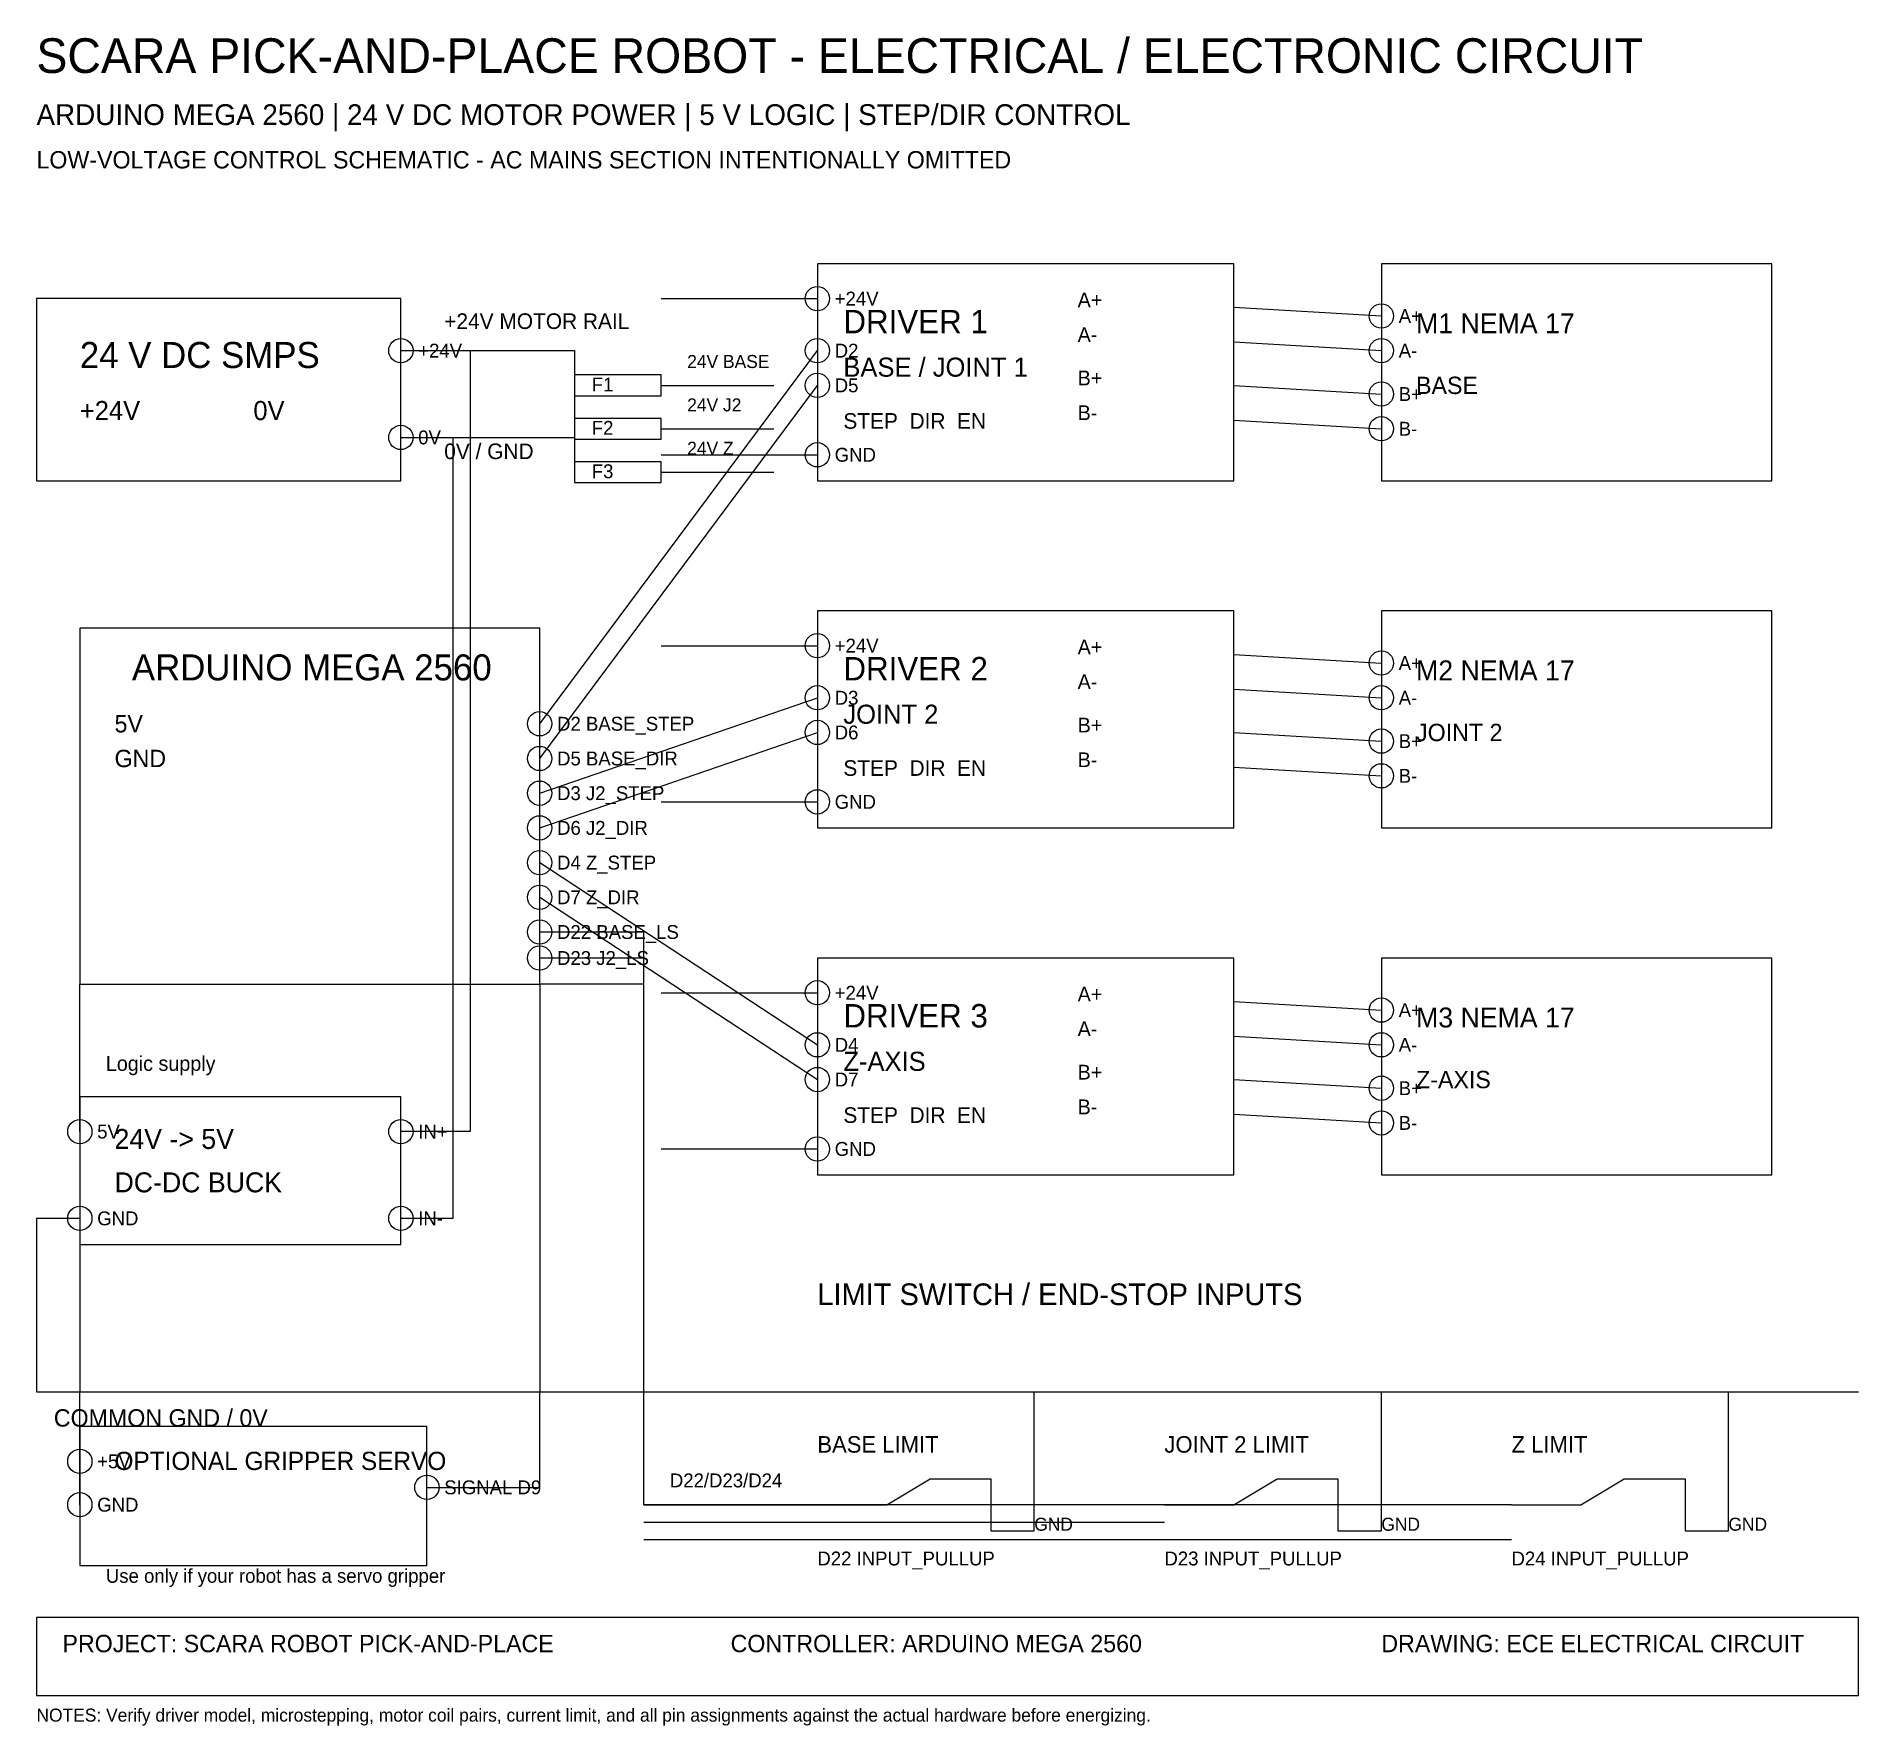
# Model space of a CAD drawing. Extents: x 20 to 230, y 2 to 196.
import ezdxf

# ---------------------------------------------------------------- set-up
doc = ezdxf.new("R2010")
doc.units = 0

msp = doc.modelspace()

# ---------------------------------------------------------------- linework, layer by layer
at = {"layer": 'COMP'}
for p, q in [((158, 170), (110, 170)), ((110, 170), (110, 145)), ((158, 145), (158, 170)), ((220, 170), (175, 170)), ((175, 170), (175, 145)), ((220, 145), (220, 170)), ((62, 166), (20, 166)), ((20, 166), (20, 145)), ((62, 145), (62, 166)), ((92, 157.2), (82, 157.2)), ((82, 157.2), (82, 154.8)), ((92, 154.8), (92, 157.2)), ((82, 154.8), (92, 154.8)), ((92, 152.2), (82, 152.2)), ((82, 152.2), (82, 149.8)), ((92, 149.8), (92, 152.2)), ((82, 149.8), (92, 149.8)), ((92, 147.2), (82, 147.2)), ((82, 147.2), (82, 144.8)), ((92, 144.8), (92, 147.2)), ((20, 145), (62, 145)), ((110, 145), (158, 145)), ((175, 145), (220, 145)), ((82, 144.8), (92, 144.8)), ((158, 130), (110, 130)), ((110, 130), (110, 105)), ((158, 105), (158, 130)), ((220, 130), (175, 130)), ((175, 130), (175, 105)), ((220, 105), (220, 130)), ((78, 128), (25, 128)), ((25, 128), (25, 87)), ((78, 87), (78, 128)), ((110, 105), (158, 105)), ((175, 105), (220, 105)), ((158, 90), (110, 90)), ((110, 90), (110, 65)), ((158, 65), (158, 90)), ((220, 90), (175, 90)), ((175, 90), (175, 65)), ((220, 65), (220, 90)), ((25, 87), (78, 87)), ((62, 74), (25, 74)), ((25, 74), (25, 57)), ((62, 57), (62, 74)), ((110, 65), (158, 65)), ((175, 65), (220, 65)), ((25, 57), (62, 57)), ((65, 36), (25, 36)), ((25, 36), (25, 20)), ((65, 20), (65, 36)), ((25, 20), (65, 20))]:
    msp.add_line(p, q, dxfattribs=at)
at = {"layer": 'DIR'}
for p, q in [((78, 113), (110, 156)), ((78, 105), (110, 116)), ((78, 97), (110, 76))]:
    msp.add_line(p, q, dxfattribs=at)
at = {"layer": 'GROUND'}
for p, q in [((20, 40), (230, 40)), ((135, 24), (135, 40)), ((175, 24), (175, 40)), ((215, 24), (215, 40))]:
    msp.add_line(p, q, dxfattribs=at)
at = {"layer": 'MOTOR'}
for p, q in [((158, 165), (175, 164)), ((158, 161), (175, 160)), ((158, 156), (175, 155)), ((158, 152), (175, 151)), ((158, 125), (175, 124)), ((158, 121), (175, 120)), ((158, 116), (175, 115)), ((158, 112), (175, 111)), ((158, 85), (175, 84)), ((158, 81), (175, 80)), ((158, 76), (175, 75)), ((158, 72), (175, 71))]:
    msp.add_line(p, q, dxfattribs=at)
at = {"layer": 'PWM'}
msp.add_line((65, 29), (78, 29), dxfattribs=at)
at = {"layer": 'SENSOR'}
for p, q in [((90, 93), (78, 93)), ((90, 27), (90, 93)), ((90, 27), (90, 93)), ((90, 27), (90, 93)), ((90, 27), (90, 93)), ((90, 90), (78, 90)), ((90, 87), (78, 87)), ((118, 27), (123, 30)), ((123, 30), (130, 30)), ((130, 30), (130, 24)), ((158, 27), (163, 30)), ((163, 30), (170, 30)), ((170, 30), (170, 24)), ((198, 27), (203, 30)), ((203, 30), (210, 30)), ((210, 30), (210, 24)), ((110, 27), (90, 27)), ((150, 27), (90, 27)), ((190, 27), (90, 27)), ((90, 27), (110, 27)), ((110, 27), (118, 27)), ((150, 27), (158, 27)), ((190, 27), (198, 27)), ((90, 25), (150, 25)), ((130, 24), (135, 24)), ((170, 24), (175, 24)), ((210, 24), (215, 24)), ((90, 23), (190, 23))]:
    msp.add_line(p, q, dxfattribs=at)
at = {"layer": 'STEP'}
for p, q in [((78, 117), (110, 160)), ((78, 109), (110, 120)), ((78, 101), (110, 80))]:
    msp.add_line(p, q, dxfattribs=at)
at = {"layer": 'TERM'}
for centre in [(110, 166), (175, 164), (62, 160), (110, 160), (175, 160), (110, 156), (175, 155), (62, 150), (175, 151), (110, 148), (110, 126), (175, 124), (110, 120), (175, 120), (78, 117), (110, 116), (175, 115), (78, 113), (175, 111), (78, 109), (110, 108), (78, 105), (78, 101), (78, 97), (78, 93), (78, 90), (110, 86), (175, 84), (110, 80), (175, 80), (110, 76), (175, 75), (25, 70), (62, 70), (175, 71), (110, 68), (25, 60), (62, 60), (25, 32), (65, 29), (25, 27)]:
    msp.add_circle(centre, 1.4, dxfattribs=at)
at = {"layer": 'TITLE'}
for p, q in [((230, 14), (20, 14)), ((20, 14), (20, 5)), ((230, 5), (230, 14)), ((20, 5), (230, 5))]:
    msp.add_line(p, q, dxfattribs=at)
at = {"layer": 'WIRE'}
for p, q in [((92, 166), (110, 166)), ((62, 160), (70, 160)), ((64, 160), (82, 160)), ((70, 160), (70, 70)), ((82, 160), (82, 156)), ((82, 156), (82, 146)), ((92, 156), (105, 156)), ((62, 150), (68, 150)), ((64, 150), (82, 150)), ((68, 150), (68, 60)), ((92, 151), (105, 151)), ((92, 148), (110, 148)), ((92, 146), (105, 146)), ((92, 126), (110, 126)), ((92, 108), (110, 108)), ((25, 70), (25, 87)), ((78, 87), (78, 40)), ((92, 86), (110, 86)), ((70, 70), (62, 70)), ((92, 68), (110, 68)), ((25, 60), (20, 60)), ((20, 60), (20, 40)), ((25, 60), (25, 40)), ((68, 60), (62, 60)), ((25, 32), (25, 40)), ((25, 27), (25, 40)), ((78, 29), (78, 40))]:
    msp.add_line(p, q, dxfattribs=at)

# ---------------------------------------------------------------- texts
at = {"layer": 'TEXT'}
for s, height, p in [('SCARA PICK-AND-PLACE ROBOT - ELECTRICAL / ELECTRONIC CIRCUIT', 4, (20, 192)), ('ARDUINO MEGA 2560 | 24 V DC MOTOR POWER | 5 V LOGIC | STEP/DIR CONTROL', 2.4, (20, 186)), ('LOW-VOLTAGE CONTROL SCHEMATIC - AC MAINS SECTION INTENTIONALLY OMITTED', 2, (20, 181)), ('+24V', 1.6, (112, 165.2)), ('A+', 1.7, (140, 165)), ('+24V MOTOR RAIL', 1.8, (67, 162.5)), ('DRIVER 1', 2.7, (113, 162)), ('A+', 1.6, (177, 163.2)), ('M1 NEMA 17', 2.3, (179, 162)), ('A-', 1.7, (140, 161)), ('24 V DC SMPS', 3, (25, 158)), ('+24V', 1.6, (64, 159.2)), ('D2', 1.6, (112, 159.2)), ('A-', 1.6, (177, 159.2)), ('24V BASE', 1.5, (95, 158)), ('BASE / JOINT 1', 2.2, (113, 157)), ('B+', 1.7, (140, 156)), ('F1', 1.6, (84, 155.3)), ('D5', 1.6, (112, 155.2)), ('B+', 1.6, (177, 154.2)), ('BASE', 2, (179, 155)), ('+24V', 2.2, (25, 152)), ('0V', 2.2, (45, 152)), ('24V J2', 1.5, (95, 153)), ('B-', 1.7, (140, 152)), ('F2', 1.6, (84, 150.3)), ('STEP  DIR  EN', 1.8, (113, 151)), ('B-', 1.6, (177, 150.2)), ('0V', 1.6, (64, 149.2)), ('0V / GND', 1.8, (67, 147.5)), ('24V Z', 1.5, (95, 148)), ('GND', 1.6, (112, 147.2)), ('F3', 1.6, (84, 145.3)), ('+24V', 1.6, (112, 125.2)), ('A+', 1.7, (140, 125)), ('ARDUINO MEGA 2560', 3, (31, 122)), ('DRIVER 2', 2.7, (113, 122)), ('A+', 1.6, (177, 123.2)), ('M2 NEMA 17', 2.3, (179, 122)), ('A-', 1.7, (140, 121)), ('D3', 1.6, (112, 119.2)), ('A-', 1.6, (177, 119.2)), ('5V', 2, (29, 116)), ('D2 BASE_STEP', 1.6, (80, 116.2)), ('JOINT 2', 2.2, (113, 117)), ('B+', 1.7, (140, 116)), ('D6', 1.6, (112, 115.2)), ('B+', 1.6, (177, 114.2)), ('JOINT 2', 2, (179, 115)), ('GND', 2, (29, 112)), ('D5 BASE_DIR', 1.6, (80, 112.2)), ('B-', 1.7, (140, 112)), ('STEP  DIR  EN', 1.8, (113, 111)), ('B-', 1.6, (177, 110.2)), ('D3 J2_STEP', 1.6, (80, 108.2)), ('GND', 1.6, (112, 107.2)), ('D6 J2_DIR', 1.6, (80, 104.2)), ('D4 Z_STEP', 1.6, (80, 100.2)), ('D7 Z_DIR', 1.6, (80, 96.2)), ('D22 BASE_LS', 1.6, (80, 92.2)), ('D23 J2_LS', 1.6, (80, 89.2)), ('+24V', 1.6, (112, 85.2)), ('A+', 1.7, (140, 85)), ('DRIVER 3', 2.7, (113, 82)), ('A+', 1.6, (177, 83.2)), ('M3 NEMA 17', 2.3, (179, 82)), ('A-', 1.7, (140, 81)), ('D4', 1.6, (112, 79.2)), ('A-', 1.6, (177, 79.2)), ('Logic supply', 1.7, (28, 77)), ('Z-AXIS', 2.2, (113, 77)), ('B+', 1.7, (140, 76)), ('D7', 1.6, (112, 75.2)), ('B+', 1.6, (177, 74.2)), ('Z-AXIS', 2, (179, 75)), ('B-', 1.7, (140, 72)), ('STEP  DIR  EN', 1.8, (113, 71)), ('B-', 1.6, (177, 70.2)), ('5V', 1.6, (27, 69.2)), ('24V -> 5V', 2.3, (29, 68)), ('IN+', 1.6, (64, 69.2)), ('GND', 1.6, (112, 67.2)), ('DC-DC BUCK', 2.3, (29, 63)), ('GND', 1.6, (27, 59.2)), ('IN-', 1.6, (64, 59.2)), ('LIMIT SWITCH / END-STOP INPUTS', 2.5, (110, 50)), ('COMMON GND / 0V', 2, (22, 36)), ('BASE LIMIT', 1.9, (110, 33)), ('JOINT 2 LIMIT', 1.9, (150, 33)), ('Z LIMIT', 1.9, (190, 33)), ('+5V', 1.6, (27, 31.2)), ('OPTIONAL GRIPPER SERVO', 2.1, (29, 31)), ('SIGNAL D9', 1.6, (67, 28.2)), ('D22/D23/D24', 1.6, (93, 29)), ('GND', 1.6, (27, 26.2)), ('GND', 1.5, (135, 24)), ('GND', 1.5, (175, 24)), ('GND', 1.5, (215, 24)), ('D22 INPUT_PULLUP', 1.6, (110, 20)), ('D23 INPUT_PULLUP', 1.6, (150, 20)), ('D24 INPUT_PULLUP', 1.6, (190, 20)), ('Use only if your robot has a servo gripper', 1.6, (28, 18)), ('PROJECT: SCARA ROBOT PICK-AND-PLACE', 2, (23, 10)), ('CONTROLLER: ARDUINO MEGA 2560', 2, (100, 10)), ('DRAWING: ECE ELECTRICAL CIRCUIT', 2, (175, 10)), ('NOTES: Verify driver model, microstepping, motor coil pairs, current limit, and all pin assignments against the actual hardware before energizing.', 1.5, (20, 2))]:
    msp.add_text(s, height=height, dxfattribs=at).set_placement(p)

doc.saveas('drawing.dxf')
